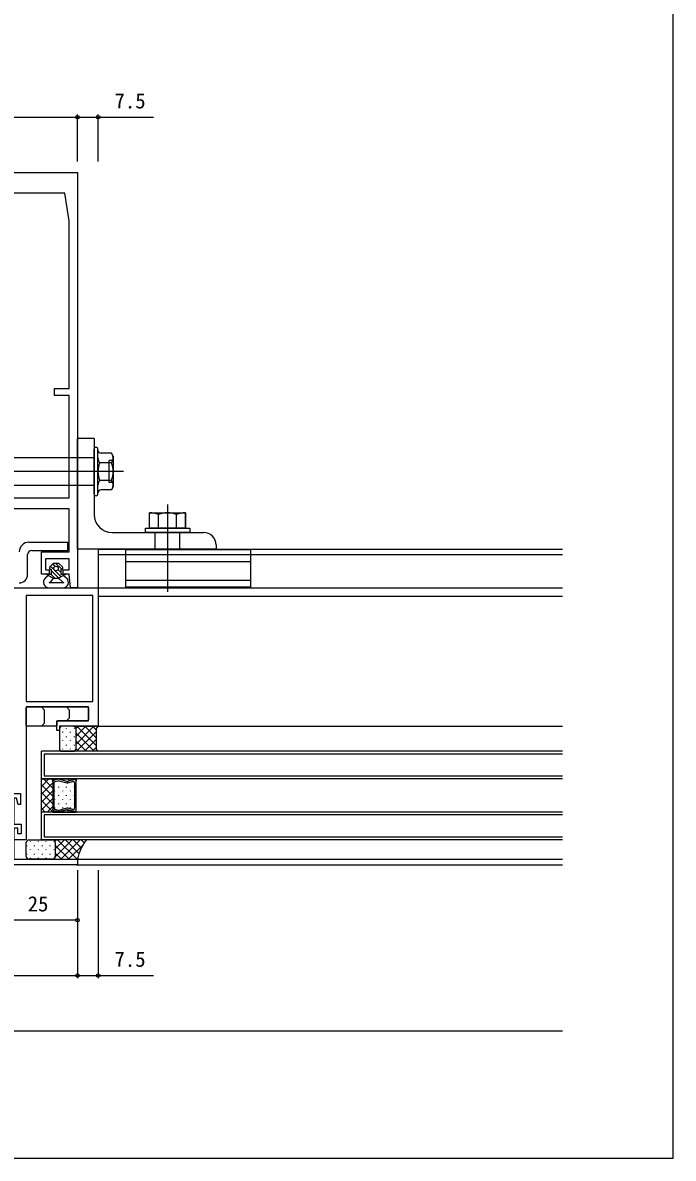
# Model space of a CAD drawing. Units: millimetres, scale not verified. Extents: x -960 to 961, y -419 to 416.
# Drawn here: x 725.9 to 960.6, y -418.6 to -8.5 of the extents above; entities that cross this region are included whole.
import ezdxf
from ezdxf.enums import TextEntityAlignment as Align

# ---------------------------------------------------------------- set-up
doc = ezdxf.new("R2010")
doc.units = ezdxf.units.MM
doc.header["$LTSCALE"] = 2
for name, color, linetype in [('0-2_YKK_11', 7, 'Continuous'), ('0-4_YKK_12', 2, 'Continuous'), ('0-5_YKK_13', 4, 'Continuous'), ('0-7_YKK_D', 6, 'Continuous'), ('0-8_YKK_ZWAK', 7, 'Continuous')]:
    doc.layers.add(name, color=color, linetype=linetype)
doc.styles.add('ＭＳ ゴシック', font='')
doc.styles.get('ＭＳ ゴシック').set_extended_font_data('MS Gothic')

msp = doc.modelspace()

# ---------------------------------------------------------------- linework, layer by layer
at = {"layer": '0-2_YKK_11'}
msp.add_line((720.6, -212.6), (753.1, -212.6), dxfattribs=at)
for points in [[(685.6, -62.6), (745.6, -62.6), (745.6, -212.6), (743.1, -212.6), (742.6, -207.6), (740.4, -207.6), (740.4, -206.1), (742.6, -206.1), (742.6, -202.1), (734.1, -202.1), (734.1, -206.1), (735.4, -206.1), (735.4, -207.6), (732.6, -207.6), (732.6, -199.6), (742.6, -199.6), (742.6, -184.1), (688.6, -184.1)], [(753.1, -212.6), (753.1, -262.6), (739.1, -262.6), (739.1, -264.1), (738.1, -264.1), (738.1, -260.6), (749.6, -260.6), (749.6, -255.6), (727.1, -255.6), (727.1, -303.6), (722.9, -303.6)]]:
    msp.add_lwpolyline(points, dxfattribs=at)
for points in [[(688.6, -80.1), (688.6, -140.6), (693.9, -140.6), (693.9, -143.1), (688.6, -143.1), (688.6, -180.1), (742.6, -180.1), (742.6, -143.1), (737.3, -143.1), (737.3, -140.6), (742.6, -140.6), (742.6, -80.1), (741.1, -70.1), (690.1, -70.1)], [(727.1, -215.3), (727.1, -253.6), (751.1, -253.6), (751.1, -215.3)], [(720.6, -312.6), (720.6, -286.8), (725.1, -286.8), (725.1, -290.8), (724.2, -290.8), (723.611, -288.6), (722.6, -288.6), (722.6, -297.9), (725.3, -297.9), (725.3, -301.4), (724.1, -301.4), (724.1, -299.4), (722.6, -299.4), (722.6, -310.6), (745.6, -310.6), (745.6, -312.6)]]:
    msp.add_lwpolyline(points, close=True, dxfattribs=at)
at = {"layer": '0-4_YKK_12'}
for p, q in [((753.1, -198.6), (753.1, -212.6)), ((753.1, -198.6), (920.6, -198.6)), ((753.1, -200.6), (920.6, -200.6)), ((752.8, -212.6), (920.6, -212.6)), ((753.1, -215.6), (920.6, -215.6)), ((752.8, -262.601), (920.6, -262.6)), ((732.6, -281.6), (732.6, -271.6)), ((920.6, -271.6), (732.6, -271.6)), ((733.6, -272.6), (733.6, -280.6)), ((920.6, -272.6), (733.6, -272.6)), ((732.6, -293.6), (732.6, -281.6)), ((732.6, -281.6), (736.7, -281.6)), ((920.6, -281.6), (732.6, -281.6)), ((732.6, -284.312), (735.312, -281.6)), ((736.7, -284.991), (733.309, -281.6)), ((920.6, -280.6), (733.6, -280.6)), ((736.7, -282.163), (736.137, -281.6)), ((736.7, -282.623), (736.699, -292.572)), ((736.7, -281.6), (736.7, -293.6)), ((745.099, -281.6), (736.7, -281.6)), ((736.7, -281.6), (736.7, -293.6)), ((736.7, -282.614), (736.7, -282.643)), ((738.664, -281.694), (737.089, -282.116)), ((738.664, -281.699), (737.089, -282.121)), ((737.823, -281.925), (737.499, -281.6)), ((737.614, -282.519), (738.664, -282.238)), ((741.814, -282.466), (738.935, -281.694)), ((741.814, -282.47), (738.935, -281.699)), ((738.935, -282.238), (741.814, -283.009)), ((738.935, -282.238), (738.935, -282.238)), ((738.935, -282.238), (738.935, -282.238)), ((740.175, -282.031), (739.744, -281.6)), ((742.695, -282.307), (741.989, -281.6)), ((744.439, -281.835), (742.085, -282.466)), ((744.439, -281.84), (742.085, -282.47)), ((742.085, -283.009), (743.914, -282.519)), ((744.467, -281.833), (744.234, -281.6)), ((745.099, -293.6), (745.099, -281.6)), ((745.099, -282.355), (745.099, -282.339)), ((745.1, -287.336), (745.1, -282.342)), ((732.6, -287.141), (736.7, -283.041)), ((736.7, -287.819), (732.6, -283.72)), ((732.6, -289.969), (736.7, -285.87)), ((736.699, -290.648), (732.6, -286.548)), ((737.224, -292.169), (737.225, -283.026)), ((737.333, -285.853), (737.333, -286.053)), ((738.748, -284.438), (738.748, -284.638)), ((740.163, -285.853), (740.163, -286.053)), ((741.578, -284.438), (741.578, -284.638)), ((742.993, -285.853), (742.993, -286.053)), ((744.408, -284.438), (744.408, -284.638)), ((744.575, -283.026), (744.575, -287.336)), ((732.6, -292.798), (736.7, -288.698)), ((736.7, -293.476), (732.6, -289.376)), ((737.333, -288.883), (737.333, -289.083)), ((738.748, -287.468), (738.748, -287.668)), ((738.748, -290.498), (738.748, -290.698)), ((740.163, -288.883), (740.163, -289.083)), ((741.578, -287.468), (741.578, -287.668)), ((741.578, -290.498), (741.578, -290.698)), ((742.993, -288.883), (742.993, -289.083)), ((744.408, -287.468), (744.408, -287.668)), ((744.408, -290.498), (744.408, -290.698)), ((744.574, -287.861), (744.574, -292.17)), ((745.099, -287.861), (744.574, -287.861)), ((744.575, -287.336), (745.1, -287.336)), ((745.099, -292.854), (745.099, -287.861)), ((733.995, -293.6), (732.6, -292.205)), ((736.7, -293.6), (732.6, -293.6)), ((732.6, -303.6), (732.6, -293.6)), ((920.6, -293.6), (732.6, -293.6)), ((733.6, -294.6), (733.6, -302.6)), ((920.6, -294.6), (733.6, -294.6)), ((734.626, -293.6), (736.699, -291.527)), ((736.7, -292.586), (736.7, -292.557)), ((736.7, -293.6), (745.099, -293.6)), ((737.089, -293.079), (738.663, -293.501)), ((738.663, -293.501), (737.089, -293.079)), ((737.333, -291.913), (737.333, -292.113)), ((738.664, -292.958), (737.614, -292.676)), ((738.273, -293.6), (737.995, -293.322)), ((741.814, -292.187), (738.935, -292.958)), ((738.935, -293.501), (741.814, -292.73)), ((741.814, -292.73), (738.935, -293.501)), ((740.518, -293.6), (740.106, -293.188)), ((740.163, -291.913), (740.163, -292.113)), ((742.763, -293.6), (741.88, -292.717)), ((743.913, -292.677), (742.085, -292.187)), ((742.085, -292.73), (744.438, -293.361)), ((744.438, -293.361), (742.085, -292.73)), ((742.993, -291.913), (742.993, -292.113)), ((745.009, -293.6), (744.755, -293.347)), ((745.099, -292.846), (745.099, -292.862)), ((920.6, -302.6), (733.6, -302.6)), ((920.6, -303.6), (732.6, -303.6)), ((745.3, -310.6), (920.6, -310.6)), ((745.3, -310.6), (920.6, -310.6)), ((745.3, -312.6), (920.6, -312.6))]:
    msp.add_line(p, q, dxfattribs=at)
for points in [[(736.7, -282.614), (736.7, -281.6), (745.099, -281.6), (745.099, -282.339)], [(736.7, -292.586), (736.7, -293.6), (745.099, -293.6), (745.099, -292.862)]]:
    msp.add_lwpolyline(points, dxfattribs=at)
for centre, start, end in [((737.224, -282.623), 104.98992, 179.971), ((737.225, -282.628), 105.0001, 178.41663), ((737.225, -282.628), 178.41663, 181.57977), ((737.749, -283.026), 104.99334, 179.96185), ((738.8, -282.202), 75.00015, 105.00047), ((738.8, -282.206), 75.0001, 105.0001), ((738.8, -282.745), 75.00035, 104.99984), ((738.8, -282.745), 75.52874, 75.96196), ((738.8, -282.745), 75.17121, 75.52874), ((738.8, -282.745), 75.11667, 75.17121), ((738.8, -282.745), 75.01772, 75.06685), ((738.8, -282.745), 75.04236, 75.06678), ((738.8, -282.745), 75.062, 75.08055), ((738.8, -282.745), 75.08055, 75.11667), ((738.8, -282.745), 75.00394, 75.00438), ((738.8, -282.745), 75.00438, 75.00666), ((738.8, -282.745), 75.00615, 75.00783), ((738.8, -282.745), 75.00783, 75.0147), ((738.8, -282.745), 75.01473, 75.03233), ((738.8, -282.745), 75.03233, 75.0338), ((738.8, -282.745), 75.0338, 75.03604), ((741.95, -281.959), 255.0001, 285.00052), ((741.95, -281.963), 255.0001, 285.00011), ((744.05, -283.026), 0.00019, 105.00008), ((744.574, -282.347), 0.88583, 105.00011), ((744.575, -282.342), 359.99823, 105.00008), ((744.574, -282.347), 359.11056, 0.88583), ((741.95, -282.502), 254.99947, 285.00072), ((737.224, -292.572), 178.41663, 181.57977), ((737.224, -292.572), 179.99823, 254.99617), ((737.224, -292.572), 181.57977, 254.9963), ((737.749, -292.169), 179.99823, 254.99617), ((738.799, -292.451), 254.99656, 284.99604), ((738.799, -292.994), 254.99593, 284.99625), ((738.799, -292.994), 254.9963, 284.9963), ((741.949, -292.694), 74.99568, 104.99693), ((741.949, -293.237), 74.99588, 104.9963), ((741.949, -293.237), 74.99628, 104.9963), ((744.049, -292.17), 254.99632, 359.99621), ((744.574, -292.854), 254.99632, 359.99817), ((744.574, -292.854), 254.99628, 359.11056), ((744.574, -292.854), 359.11056, 0.88583)]:
    msp.add_arc(centre, 0.525, start, end, dxfattribs=at)
at = {"layer": '0-5_YKK_13'}
for p, q in [((751.6, -158.6), (745.6, -158.6)), ((751.6, -158.6), (751.6, -186.1)), ((751.6, -178.65), (751.6, -162.55)), ((753, -178.65), (753, -162.55)), ((757.886, -163.975), (754.1, -163.975)), ((758.5, -165.038), (757.886, -163.975)), ((757.886, -167.439), (753.614, -167.439)), ((758.5, -166.6), (757, -166.6)), ((757, -174.6), (757, -166.6)), ((758.5, -165.038), (758.5, -176.162)), ((762.214, -170.6), (670.16, -170.6)), ((757.886, -173.761), (753.614, -173.761)), ((758.5, -174.6), (757, -174.6)), ((758.5, -176.162), (757.886, -177.225)), ((757.886, -177.225), (754.1, -177.225)), ((778.1, -182.499), (778.1, -213.999)), ((778.1, -182.5), (778.1, -214)), ((774.85, -185.499), (784.6, -185.499)), ((774.85, -185.5), (784.6, -185.5)), ((774.85, -190.999), (774.85, -186.062)), ((774.85, -191), (774.85, -186.063)), ((781.35, -190.999), (781.35, -186.062)), ((781.35, -191), (781.35, -186.063)), ((784.6, -185.499), (784.6, -190.999)), ((784.6, -190.999), (784.6, -185.499)), ((784.6, -185.5), (784.6, -191)), ((784.6, -191), (784.6, -185.5)), ((758.1, -192.6), (791.1, -192.6)), ((773.6, -198.6), (773.6, -192.6)), ((784.6, -190.999), (774.85, -190.999)), ((784.6, -191), (774.85, -191)), ((782.6, -198.6), (782.6, -192.6)), ((728.1, -196.1), (742.1, -196.1)), ((727.6, -207.8), (727.6, -200.6)), ((763.1, -200.6), (808.1, -200.6)), ((736.85, -203.8), (735.597, -205.045)), ((737.112, -205.908), (735.924, -204.721)), ((737.499, -204.881), (736.633, -204.016)), ((738.85, -203.8), (736.85, -203.8)), ((738.85, -203.8), (740.189, -205.032)), ((763.1, -203.1), (808.1, -203.1)), ((735.1, -208.1), (733.987, -209.137)), ((734.346, -207.6), (736.1, -207.6)), ((734.346, -207.6), (735.1, -208.1)), ((734.984, -208.023), (734.561, -207.6)), ((736.85, -209.1), (735.935, -210.32)), ((735.95, -205.9), (736.1, -205.9)), ((737.475, -209.1), (735.975, -207.6)), ((736.1, -205.9), (736.1, -207.6)), ((737.85, -206.647), (737.542, -206.338)), ((739.757, -208.553), (737.85, -206.647)), ((739.6, -206.982), (738.569, -205.951)), ((740.6, -208.1), (738.739, -209.1)), ((738.739, -209.1), (740.148, -210.413)), ((739.6, -205.9), (739.6, -207.6)), ((739.6, -205.9), (739.85, -205.9)), ((739.6, -207.6), (741.35, -207.6)), ((740.671, -208.053), (740.218, -207.6)), ((740.6, -208.1), (741.35, -207.6)), ((740.6, -208.1), (741.713, -209.137)), ((735.35, -212.6), (740.35, -212.6)), ((735.375, -210.6), (740.626, -210.6)), ((763.1, -209.8), (808.1, -209.8)), ((727.1, -262.3), (727.1, -255.9)), ((727.4, -255.6), (749.3, -255.6)), ((733.6, -256.6), (732.6, -255.6)), ((733.6, -256.6), (733.6, -261.6)), ((742.6, -256.6), (741.6, -255.6)), ((742.6, -256.6), (742.6, -259.6)), ((749.6, -255.9), (749.6, -260.3)), ((733.6, -261.6), (732.6, -262.6)), ((738.1, -260.9), (738.1, -262.3)), ((749.3, -260.6), (738.4, -260.6)), ((742.6, -259.6), (741.6, -260.6)), ((737.8, -262.6), (727.4, -262.6)), ((739.1, -263.6), (739.1, -270.6)), ((744.1, -262.6), (740.1, -262.6)), ((740.163, -264.643), (740.163, -264.843)), ((741.578, -263.228), (741.578, -263.428)), ((741.578, -266.258), (741.578, -266.458)), ((742.993, -264.643), (742.993, -264.843)), ((744.408, -263.228), (744.408, -263.428)), ((744.408, -266.258), (744.408, -266.458)), ((745.07, -263.357), (745.827, -262.6)), ((745.1, -266.155), (748.655, -262.6)), ((745.1, -268.984), (751.483, -262.6)), ((745.1, -270.6), (745.1, -263.6)), ((745.1, -270.6), (745.1, -263.6)), ((751.593, -271.6), (745.1, -265.107)), ((745.312, -271.6), (752.35, -264.562)), ((752.35, -269.529), (745.422, -262.6)), ((752.35, -266.7), (748.25, -262.6)), ((752.35, -263.872), (751.079, -262.6)), ((740.163, -267.673), (740.163, -267.873)), ((741.578, -269.288), (741.578, -269.488)), ((742.993, -267.673), (742.993, -267.873)), ((744.408, -269.288), (744.408, -269.488)), ((748.765, -271.6), (745.1, -267.935)), ((748.141, -271.6), (752.35, -267.391)), ((750.969, -271.6), (752.35, -270.219)), ((740.1, -271.6), (744.1, -271.6)), ((740.163, -270.703), (740.163, -270.903)), ((742.993, -270.703), (742.993, -270.903)), ((745.936, -271.6), (745.088, -270.752)), ((727.1, -309.6), (727.1, -304.6)), ((727.172, -305.648), (727.172, -305.848)), ((728.1, -303.6), (736.6, -303.6)), ((728.587, -304.033), (728.587, -304.233)), ((728.587, -307.063), (728.587, -307.263)), ((730.002, -305.648), (730.002, -305.848)), ((731.417, -304.033), (731.417, -304.233)), ((731.417, -307.063), (731.417, -307.263)), ((732.832, -305.648), (732.832, -305.848)), ((734.247, -304.033), (734.247, -304.233)), ((734.247, -307.063), (734.247, -307.263)), ((735.662, -305.648), (735.662, -305.848)), ((748.9, -303.6), (736.6, -303.6)), ((737.077, -304.033), (737.077, -304.233)), ((737.077, -307.063), (737.077, -307.263)), ((737.6, -304.07), (738.07, -303.6)), ((737.6, -306.899), (740.899, -303.6)), ((737.6, -309.727), (743.727, -303.6)), ((737.6, -304.6), (737.6, -309.6)), ((737.6, -304.6), (737.6, -309.6)), ((737.6, -305.585), (742.615, -310.6)), ((738.444, -303.6), (745.444, -310.6)), ((739.556, -310.6), (746.556, -303.6)), ((741.272, -303.6), (746.151, -308.478)), ((742.384, -310.6), (747.621, -305.363)), ((744.101, -303.6), (746.988, -306.488)), ((746.929, -303.6), (748.046, -304.717)), ((727.172, -308.678), (727.172, -308.878)), ((736.6, -310.6), (728.1, -310.6)), ((728.587, -310.093), (728.587, -310.293)), ((730.002, -308.678), (730.002, -308.878)), ((731.417, -310.093), (731.417, -310.293)), ((732.832, -308.678), (732.832, -308.878)), ((734.247, -310.093), (734.247, -310.293)), ((735.662, -308.678), (735.662, -308.878)), ((736.6, -310.6), (745.6, -310.6)), ((737.077, -310.093), (737.077, -310.293)), ((737.6, -308.413), (739.787, -310.6)), ((745.212, -310.6), (745.697, -310.115))]:
    msp.add_line(p, q, dxfattribs=at)
for points in [[(795.6, -197.1), (795.6, -198.6), (745.6, -198.6), (745.6, -158.6)], [(751.3, -165.6), (742.6, -165.6), (688.6, -165.6)], [(751.3, -175.6), (742.6, -175.6), (688.6, -175.6)], [(774.85, -190.999), (771.6, -190.999), (771.6, -185.499), (774.85, -185.499)], [(774.85, -191), (771.6, -191), (771.6, -185.5), (774.85, -185.5)], [(729.1, -199.1), (742.1, -199.1), (742.1, -196.1)], [(739.926, -205.894), (737.85, -203.818), (737.832, -203.8)], [(735.1, -208.1), (736.85, -209.1), (738.739, -209.1)], [(738.837, -209.048), (737.85, -208.061), (736.1, -206.311)], [(744.1, -262.6), (753.1, -262.6), (752.35, -263.35), (752.35, -270.85), (753.1, -271.6), (744.1, -271.6)]]:
    msp.add_lwpolyline(points, dxfattribs=at)
for points in [[(770.101, -192.6), (770.101, -191), (786.101, -191), (786.101, -192.6)], [(763.1, -212.3), (763.1, -198.7), (808.1, -198.7), (808.1, -212.3)]]:
    msp.add_lwpolyline(points, close=True, dxfattribs=at)
msp.add_circle((737.85, -205.6), 0.8, dxfattribs=at)
for centre, radius, start, end in [((752.3, -162.55), 0.7, 0, 180), ((754.1, -162.875), 1.1, 180, 270), ((755.749, -165.707), 2.751, 320.97239, 39.02761), ((751.3, -165.3), 0.3, 270, 0), ((755.749, -165.707), 2.751, 178.28, 181.72), ((755.751, -165.707), 2.751, 180, 219.02761), ((761.446, -170.6), 8.445, 158.0208, 201.9792), ((750.054, -170.6), 8.445, 338.0208, 21.9792), ((751.3, -175.9), 0.3, 0, 90), ((755.751, -175.493), 2.751, 140.97239, 180), ((755.749, -175.493), 2.751, 320.97239, 39.02761), ((752.3, -178.65), 0.7, 180, 0), ((754.1, -178.325), 1.1, 90, 180), ((758.1, -186.1), 6.5, 180, 270), ((771.6, -195.163), 9.663, 70.34714, 90), ((771.6, -195.163), 9.663, 70.34714, 90), ((778.1, -195.163), 9.663, 70.34714, 109.65286), ((778.1, -195.163), 9.663, 70.34714, 109.65286), ((784.6, -195.163), 9.663, 90, 109.65286), ((784.6, -195.163), 9.663, 90, 109.65286), ((791.1, -197.1), 4.5, 0, 90), ((728.1, -199.6), 3.5, 90, 180), ((729.1, -200.6), 1.5, 90, 180), ((735.95, -205.4), 0.5, 134.83706, 270), ((739.85, -205.4), 0.5, 270, 47.3723), ((724.6, -207.8), 3, 270, 0), ((735.35, -210.6), 2, 132.97004, 270), ((740.35, -210.6), 2, 270, 47.02996), ((735.375, -209.9), 0.7, 270, 323.13091), ((740.626, -209.9), 0.7, 227.02996, 270), ((727.4, -255.9), 0.3, 90, 180), ((749.3, -255.9), 0.3, 0, 90), ((727.4, -262.3), 0.3, 180, 270), ((737.8, -262.3), 0.3, 270, 0), ((738.4, -260.9), 0.3, 90, 180), ((749.3, -260.3), 0.3, 270, 0), ((740.1, -263.6), 1, 90, 180), ((744.1, -263.6), 1, 0, 90), ((744.1, -263.6), 1, 360, 90), ((740.1, -270.6), 1, 180, 270), ((744.1, -270.6), 1, 270, 0), ((744.1, -270.6), 1, 270, 0), ((728.1, -304.6), 1, 90, 180), ((736.6, -304.6), 1, 0, 90), ((736.6, -304.6), 1, 0, 90), ((760.448, -313.322), 15.095, 139.90687, 169.61207), ((728.1, -309.6), 1, 180, 270), ((736.6, -309.6), 1, 270, 0), ((736.6, -309.6), 1, 270, 0)]:
    msp.add_arc(centre, radius, start, end, dxfattribs=at)
at = {"layer": '0-7_YKK_D'}
for p, q in [((685.6, -42.6), (745.6, -42.6)), ((745.6, -58.6), (745.6, -41.6)), ((745.6, -58.6), (745.6, -41.6)), ((753.1, -58.6), (753.1, -41.6)), ((745.6, -314.6), (745.6, -333.6)), ((745.6, -314.6), (745.6, -353.6)), ((745.6, -314.6), (745.6, -353.6)), ((753.1, -314.6), (753.1, -353.6)), ((745.6, -332.6), (720.6, -332.6)), ((685.6, -352.6), (745.6, -352.6)), ((715.6, -372.6), (727.724, -372.6)), ((722.6, -372.6), (920.6, -372.6))]:
    msp.add_line(p, q, dxfattribs=at)
for points in [[(745.6, -42.6), (753.1, -42.6), (773.047, -42.6)], [(745.6, -352.6), (753.1, -352.6), (773.047, -352.6)]]:
    msp.add_lwpolyline(points, dxfattribs=at)
for centre in [(745.6, -42.6), (745.6, -42.6), (753.1, -42.6), (745.6, -332.6), (745.6, -352.6), (745.6, -352.6), (753.1, -352.6)]:
    msp.add_circle(centre, 0.637, dxfattribs=at)
at = {"layer": '0-8_YKK_ZWAK'}
msp.add_lwpolyline([(-959.4, -418.6), (960.6, -418.6), (960.6, 381.4)], dxfattribs=at)

# ---------------------------------------------------------------- texts
at = {"layer": '0-7_YKK_D', "style": 'ＭＳ ゴシック'}
for s, p in [('7.5', (758.976, -41.1)), ('25', (727.645, -331.1)), ('7.5', (758.976, -351.1))]:
    msp.add_text(s, height=5.499, dxfattribs=at).set_placement(p, align=Align.BOTTOM_LEFT)

doc.saveas('drawing.dxf')
